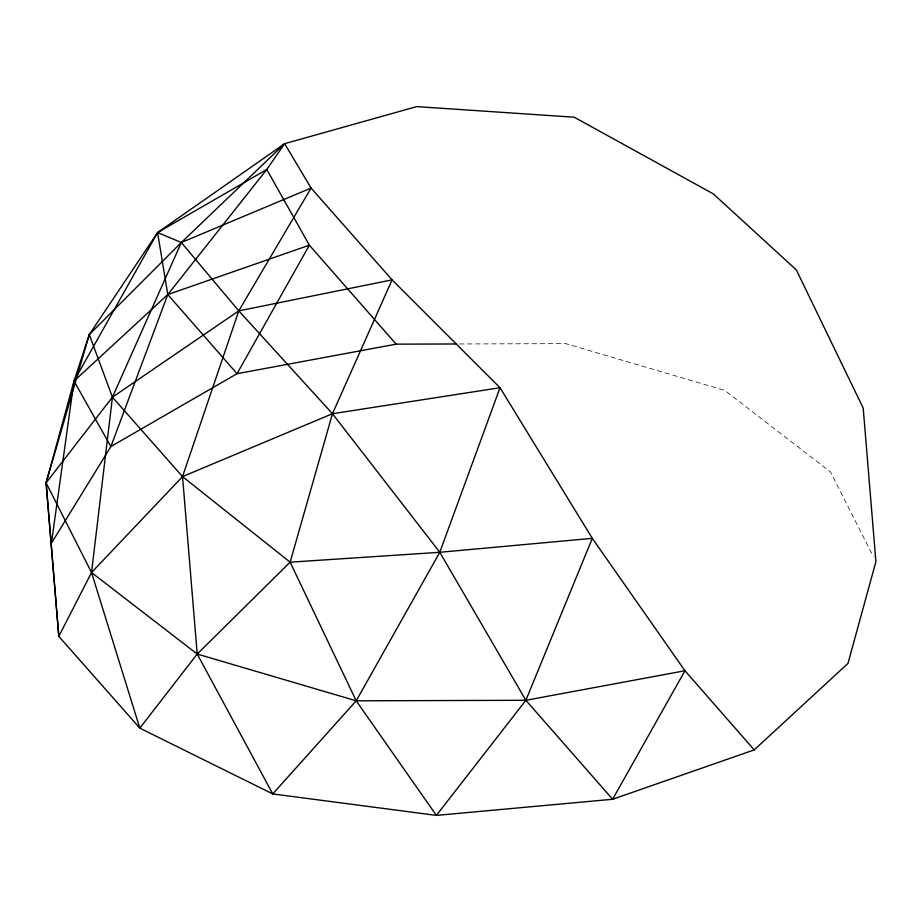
<?xml version="1.0" encoding="UTF-8"?>
<svg xmlns="http://www.w3.org/2000/svg" width="922" height="922" viewBox="0 0 922 922"><rect width="100%" height="100%" fill="white"/><g stroke="black" fill="none" stroke-linecap="round" stroke-linejoin="round"><path stroke-width="0.69" stroke-dasharray="4.61 3.46" d="M459.398 343.964L565.797 343.641L724.784 390.409L830.468 471.926L873.307 556.508"/><path stroke-width="1.38" d="M284.644 143.682L266.781 169.498L167.781 294.556L110.871 446.548L51.436 543.162L74.014 381.063L157.604 232.54L181.346 242.498L238.786 310.875L332.462 413.724L439.794 552.29L525.863 700.294L612.623 799.27L684.954 670.743L525.863 700.294L356.203 700.812L197.216 654.044L91.532 572.527L112.438 397.175L238.786 310.875L392.092 279.873L500.012 387.724L439.794 552.29L356.203 700.812L272.751 793.923L197.216 654.044L182.533 476.605L238.786 310.875L311.083 188.076L181.346 242.498L112.438 397.175L46.1 482.817L91.532 572.527L139.81 728.149L197.216 654.044L290.13 562.178L332.462 413.724L392.092 279.873L311.083 188.076L284.644 143.682L157.604 232.54L89.273 334.582L74.014 381.063L46.1 482.817L58.801 636.353L139.81 728.149L272.751 793.923L436.383 815.394L612.623 799.27L754.219 749.897L847.986 663.391L875.9 561.636L863.199 408.1L796.343 269.927L713.282 193.851L574.222 117.209L416.709 106.606L284.644 143.682L181.346 242.498L89.273 334.582L46.1 482.817L58.801 636.353L91.532 572.527L182.533 476.605L332.462 413.724L500.012 387.724L592.304 538.344L684.954 670.743L754.219 749.897M396.137 344.148L237.046 373.698L110.871 446.548L74.014 381.063L167.781 294.556L309.377 245.183L396.137 344.148L456.517 343.975M290.13 562.178L439.794 552.29L592.304 538.344L525.863 700.294L436.383 815.394L356.203 700.812L290.13 562.178L182.533 476.605L112.438 397.175L89.273 334.582M309.377 245.183L237.046 373.698L167.781 294.556L157.604 232.54L266.781 169.498L309.377 245.183"/></g></svg>
